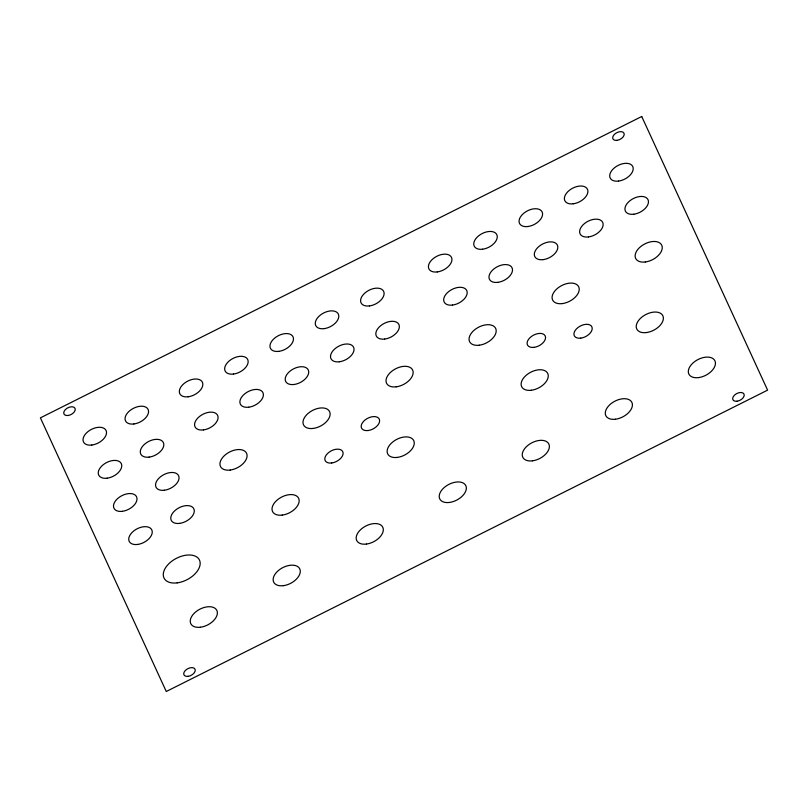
<?xml version="1.0" encoding="UTF-8"?>
<svg xmlns="http://www.w3.org/2000/svg" width="808" height="808" viewBox="0 0 808 808"><rect width="100%" height="100%" fill="white"/><g stroke="black" fill="none" stroke-linecap="round" stroke-linejoin="round"><path stroke-width="1.21" d="M641.724 116.503L40.4 417.867L166.276 691.496L767.6 390.133L641.724 116.503M534.048 347.359A9.948 5.969 -27.7 0 0 545.218 335.976A9.948 5.969 -27.7 0 0 529.715 337.956A9.948 5.969 -27.7 0 0 534.048 347.359M368.115 430.523A9.948 5.969 -27.7 0 0 379.285 419.14A9.948 5.969 -27.7 0 0 363.792 421.12A9.948 5.969 -27.7 0 0 368.115 430.523M177.154 582.871A19.897 11.948 -27.7 0 0 199.495 560.106A19.897 11.948 -27.7 0 0 168.508 564.065A19.897 11.948 -27.7 0 0 177.154 582.871M580.811 338.128A9.848 5.909 -27.7 0 0 591.87 326.846A9.848 5.909 -27.7 0 0 576.528 328.816A9.848 5.909 -27.7 0 0 580.811 338.128M331.704 462.974A9.848 5.909 -27.7 0 0 342.764 451.692A9.848 5.909 -27.7 0 0 327.422 453.652A9.848 5.909 -27.7 0 0 331.704 462.974M618.544 181.083A12.676 7.615 -27.7 0 0 632.775 166.579A12.676 7.615 -27.7 0 0 613.03 169.104A12.676 7.615 -27.7 0 0 618.544 181.083M573.226 203.798A12.676 7.615 -27.7 0 0 587.466 189.284A12.676 7.615 -27.7 0 0 567.711 191.809A12.676 7.615 -27.7 0 0 573.226 203.798M527.907 226.513A12.676 7.615 -27.7 0 0 542.148 211.999A12.676 7.615 -27.7 0 0 522.392 214.524A12.676 7.615 -27.7 0 0 527.907 226.513M482.588 249.218A12.676 7.615 -27.7 0 0 496.829 234.714A12.676 7.615 -27.7 0 0 477.074 237.239A12.676 7.615 -27.7 0 0 482.588 249.218M437.269 271.932A12.676 7.615 -27.7 0 0 451.51 257.419A12.676 7.615 -27.7 0 0 431.755 259.944A12.676 7.615 -27.7 0 0 437.269 271.932M369.438 305.929A12.676 7.615 -27.7 0 0 383.679 291.425A12.676 7.615 -27.7 0 0 363.923 293.94A12.676 7.615 -27.7 0 0 369.438 305.929M324.119 328.644A12.676 7.615 -27.7 0 0 338.36 314.13A12.676 7.615 -27.7 0 0 318.604 316.655A12.676 7.615 -27.7 0 0 324.119 328.644M278.8 351.359A12.676 7.615 -27.7 0 0 293.041 336.845A12.676 7.615 -27.7 0 0 273.286 339.37A12.676 7.615 -27.7 0 0 278.8 351.359M233.492 374.064A12.676 7.615 -27.7 0 0 247.723 359.56A12.676 7.615 -27.7 0 0 227.977 362.085A12.676 7.615 -27.7 0 0 233.492 374.064M188.173 396.779A12.676 7.615 -27.7 0 0 202.404 382.265A12.676 7.615 -27.7 0 0 182.659 384.79A12.676 7.615 -27.7 0 0 188.173 396.779M149.137 457.116A12.676 7.615 -27.7 0 0 163.378 442.602A12.676 7.615 -27.7 0 0 143.622 445.127A12.676 7.615 -27.7 0 0 149.137 457.116M133.896 423.978A12.676 7.615 -27.7 0 0 148.127 409.474A12.676 7.615 -27.7 0 0 128.381 411.989A12.676 7.615 -27.7 0 0 133.896 423.978M91.849 445.046A12.676 7.615 -27.7 0 0 106.09 430.543A12.676 7.615 -27.7 0 0 86.345 433.068A12.676 7.615 -27.7 0 0 91.849 445.046M122.341 511.323A12.676 7.615 -27.7 0 0 136.572 496.809A12.676 7.615 -27.7 0 0 116.827 499.334A12.676 7.615 -27.7 0 0 122.341 511.323M107.1 478.185A12.676 7.615 -27.7 0 0 121.331 463.671A12.676 7.615 -27.7 0 0 101.586 466.196A12.676 7.615 -27.7 0 0 107.1 478.185M164.377 490.244A12.676 7.615 -27.7 0 0 178.618 475.74A12.676 7.615 -27.7 0 0 158.863 478.265A12.676 7.615 -27.7 0 0 164.377 490.244M179.618 523.382A12.676 7.615 -27.7 0 0 193.859 508.868A12.676 7.615 -27.7 0 0 174.104 511.393A12.676 7.615 -27.7 0 0 179.618 523.382M137.582 544.451A12.676 7.615 -27.7 0 0 151.823 529.947A12.676 7.615 -27.7 0 0 132.068 532.462A12.676 7.615 -27.7 0 0 137.582 544.451M543.148 259.641A12.676 7.615 -27.7 0 0 557.389 245.137A12.676 7.615 -27.7 0 0 537.633 247.662A12.676 7.615 -27.7 0 0 543.148 259.641M633.785 214.221A12.676 7.615 -27.7 0 0 648.026 199.707A12.676 7.615 -27.7 0 0 628.27 202.232A12.676 7.615 -27.7 0 0 633.785 214.221M588.466 236.936A12.676 7.615 -27.7 0 0 602.707 222.422A12.676 7.615 -27.7 0 0 582.952 224.947A12.676 7.615 -27.7 0 0 588.466 236.936M497.829 282.356A12.676 7.615 -27.7 0 0 512.07 267.842A12.676 7.615 -27.7 0 0 492.314 270.367A12.676 7.615 -27.7 0 0 497.829 282.356M452.52 305.071A12.676 7.615 -27.7 0 0 466.751 290.557A12.676 7.615 -27.7 0 0 447.006 293.082A12.676 7.615 -27.7 0 0 452.52 305.071M384.679 339.067A12.676 7.615 -27.7 0 0 398.92 324.553A12.676 7.615 -27.7 0 0 379.164 327.078A12.676 7.615 -27.7 0 0 384.679 339.067M339.36 361.782A12.676 7.615 -27.7 0 0 353.601 347.268A12.676 7.615 -27.7 0 0 333.845 349.793A12.676 7.615 -27.7 0 0 339.36 361.782M294.051 384.487A12.676 7.615 -27.7 0 0 308.282 369.983A12.676 7.615 -27.7 0 0 288.537 372.498A12.676 7.615 -27.7 0 0 294.051 384.487M248.733 407.202A12.676 7.615 -27.7 0 0 262.964 392.688A12.676 7.615 -27.7 0 0 243.218 395.213A12.676 7.615 -27.7 0 0 248.733 407.202M203.414 429.917A12.676 7.615 -27.7 0 0 217.645 415.403A12.676 7.615 -27.7 0 0 197.899 417.928A12.676 7.615 -27.7 0 0 203.414 429.917M645.329 261.974A14.625 8.787 -27.7 0 0 661.752 245.238A14.625 8.787 -27.7 0 0 638.966 248.147A14.625 8.787 -27.7 0 0 645.329 261.974M562.297 303.596A14.625 8.787 -27.7 0 0 578.72 286.85A14.625 8.787 -27.7 0 0 555.934 289.759A14.625 8.787 -27.7 0 0 562.297 303.596M479.265 345.208A14.625 8.787 -27.7 0 0 495.688 328.462A14.625 8.787 -27.7 0 0 472.902 331.371A14.625 8.787 -27.7 0 0 479.265 345.208M396.223 386.82A14.625 8.787 -27.7 0 0 412.656 370.074A14.625 8.787 -27.7 0 0 389.86 372.993A14.625 8.787 -27.7 0 0 396.223 386.82M313.191 428.432A14.625 8.787 -27.7 0 0 329.624 411.696A14.625 8.787 -27.7 0 0 306.828 414.605A14.625 8.787 -27.7 0 0 313.191 428.432M230.159 470.054A14.625 8.787 -27.7 0 0 246.581 453.308A14.625 8.787 -27.7 0 0 223.796 456.217A14.625 8.787 -27.7 0 0 230.159 470.054M531.341 390.254A14.625 8.787 -27.7 0 0 547.763 373.508A14.625 8.787 -27.7 0 0 524.978 376.417A14.625 8.787 -27.7 0 0 531.341 390.254M397.344 457.409A14.625 8.787 -27.7 0 0 413.767 440.663A14.625 8.787 -27.7 0 0 390.981 443.572A14.625 8.787 -27.7 0 0 397.344 457.409M282.234 515.1A14.625 8.787 -27.7 0 0 298.667 498.354A14.625 8.787 -27.7 0 0 275.871 501.263A14.625 8.787 -27.7 0 0 282.234 515.1M646.44 332.563A14.625 8.787 -27.7 0 0 662.873 315.817A14.625 8.787 -27.7 0 0 640.077 318.726A14.625 8.787 -27.7 0 0 646.44 332.563M698.526 377.609A14.625 8.787 -27.7 0 0 714.949 360.863A14.625 8.787 -27.7 0 0 692.163 363.772A14.625 8.787 -27.7 0 0 698.526 377.609M615.484 419.221A14.625 8.787 -27.7 0 0 631.917 402.475A14.625 8.787 -27.7 0 0 609.121 405.394A14.625 8.787 -27.7 0 0 615.484 419.221M532.452 460.833A14.625 8.787 -27.7 0 0 548.885 444.097A14.625 8.787 -27.7 0 0 526.089 447.006A14.625 8.787 -27.7 0 0 532.452 460.833M449.42 502.455A14.625 8.787 -27.7 0 0 465.842 485.709A14.625 8.787 -27.7 0 0 443.057 488.618A14.625 8.787 -27.7 0 0 449.42 502.455M366.388 544.067A14.625 8.787 -27.7 0 0 382.81 527.321A14.625 8.787 -27.7 0 0 360.025 530.23A14.625 8.787 -27.7 0 0 366.388 544.067M283.345 585.679A14.625 8.787 -27.7 0 0 299.778 568.933A14.625 8.787 -27.7 0 0 276.982 571.852A14.625 8.787 -27.7 0 0 283.345 585.679M200.455 627.23A14.625 8.787 -27.7 0 0 216.877 610.484A14.625 8.787 -27.7 0 0 194.092 613.393A14.625 8.787 -27.7 0 0 200.455 627.23M617.019 140.37A6.242 3.747 -27.7 0 0 624.018 133.229A6.242 3.747 -27.7 0 0 614.302 134.471A6.242 3.747 -27.7 0 0 617.019 140.37M737.017 401.233A6.242 3.747 -27.7 0 0 744.027 394.082A6.242 3.747 -27.7 0 0 734.3 395.324A6.242 3.747 -27.7 0 0 737.017 401.233M188.052 676.357A6.242 3.747 -27.7 0 0 195.061 669.216A6.242 3.747 -27.7 0 0 185.335 670.458A6.242 3.747 -27.7 0 0 188.052 676.357M68.054 415.504A6.242 3.747 -27.7 0 0 75.063 408.363A6.242 3.747 -27.7 0 0 65.337 409.606A6.242 3.747 -27.7 0 0 68.054 415.504"/></g></svg>
